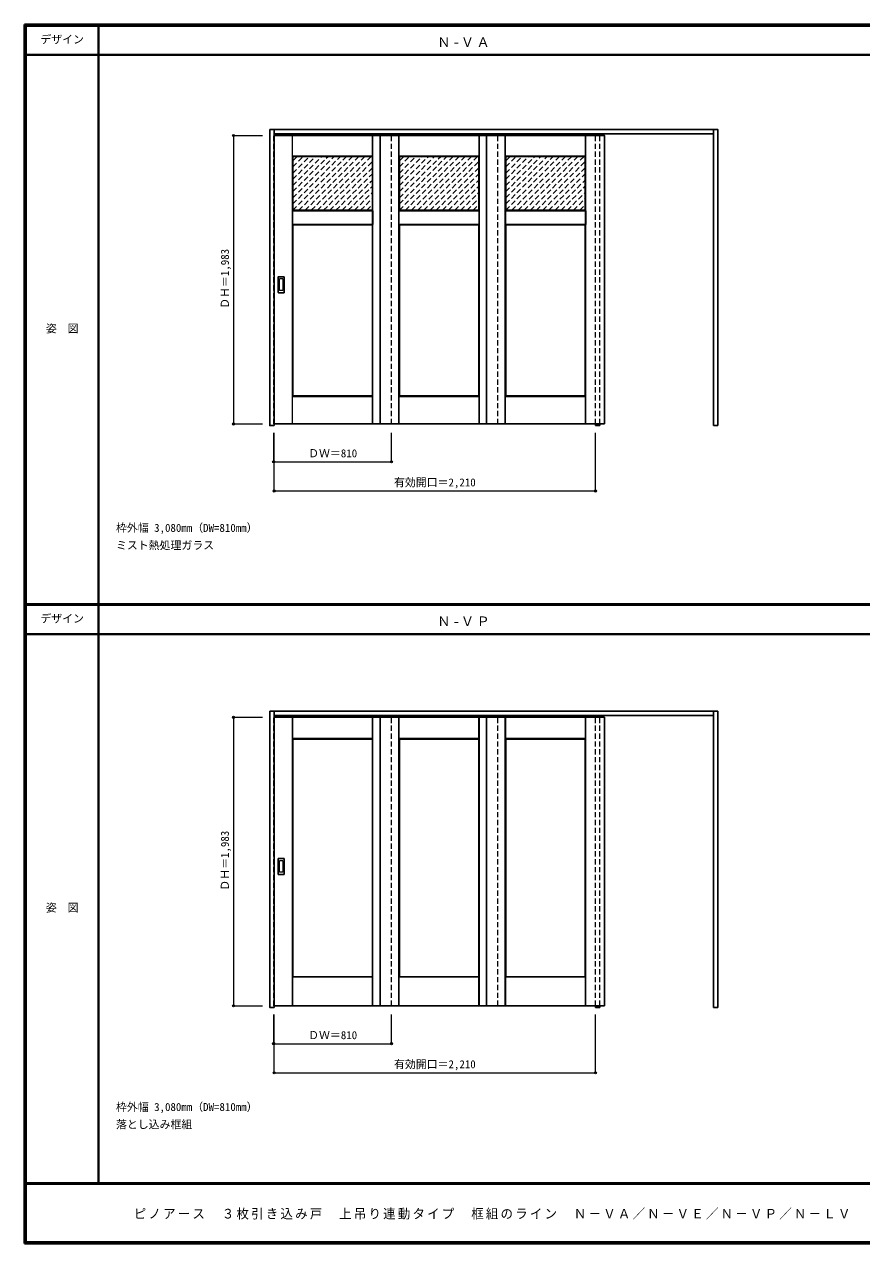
# Model space of a CAD drawing. Units: millimetres, scale not verified. Extents: x -6000 to 5700, y -4307 to 4175.
# Drawn here: x -6000 to -242, y -4205 to 4175 of the extents above; entities that cross this region are included whole.
import ezdxf
from ezdxf.enums import TextEntityAlignment as Align

# ---------------------------------------------------------------- set-up
doc = ezdxf.new("R2010")
doc.units = ezdxf.units.MM
doc.header["$LTSCALE"] = 30
doc.header["$PDMODE"] = 32
doc.header["$PDSIZE"] = 15
doc.linetypes.add('DASHED1', pattern=[1.8, 1.2, -0.6])
for name, color, linetype, lineweight in [('0-2_扉', 4, 'DASHED1', 9), ('0-3_仕上げ', 7, 'Continuous', 18), ('0-4_枠', 3, 'Continuous', 25), ('0-6_引手', 7, 'Continuous', 18), ('0-B_寸法', 4, 'Continuous', 9), ('0-C_ハッチ', 4, 'DASHED1', 9), ('F-1_枠', 6, 'Continuous', 40)]:
    doc.layers.add(name, color=color, linetype=linetype, lineweight=lineweight)
doc.layers.add('0-A_文字', color=7, linetype='Continuous')
doc.layers.add('F-A_文字', color=7, linetype='Continuous')
doc.styles.add('ＭＳ ゴシック', font='')
doc.styles.get('ＭＳ ゴシック').set_extended_font_data('MS Gothic')

msp = doc.modelspace()

# ---------------------------------------------------------------- linework, layer by layer
at = {"layer": '0-2_扉'}
for p, q in [((-4285, 3411.5), (-4282, 3411.5)), ((-4285, 1428.5), (-4285, 3411.5)), ((-3475, 1428.5), (-3475, 3411.5)), ((-2743, 1428.5), (-2743, 3411.5)), ((-4282, 1428.5), (-4285, 1428.5)), ((-4285, -587.75), (-4282, -587.75)), ((-4285, -2570.75), (-4285, -587.75)), ((-3475, -2570.75), (-3475, -587.75)), ((-2743, -2570.75), (-2743, -587.75)), ((-4282, -2570.75), (-4285, -2570.75))]:
    msp.add_line(p, q, dxfattribs=at)
at = {"layer": '0-2_扉', "color": 3, "linetype": 'Continuous', "lineweight": 25}
for p, q in [((-3553, 3411.5), (-3553, 1428.5)), ((-2821, 3411.5), (-2821, 1428.5)), ((-4282, 1428.5), (-2011, 1428.5)), ((-3553, -587.75), (-3553, -2570.75)), ((-2821, -587.75), (-2821, -2570.75)), ((-4282, -2570.75), (-2011, -2570.75))]:
    msp.add_line(p, q, dxfattribs=at)
for points in [[(-4282, 3411.5), (-2011, 3411.5), (-2011, 1428.5)], [(-4282, -587.75), (-2011, -587.75), (-2011, -2570.75)]]:
    msp.add_lwpolyline(points, dxfattribs=at)
at = {"layer": '0-3_仕上げ'}
for p, q in [((-4157, 1428.5), (-4157, 3411.5)), ((-4156, 3270.5), (-4156, 3411.5)), ((-4155, 3271.5), (-4155, 3411.5)), ((-3605, 3271.5), (-3605, 3411.5)), ((-3604, 3270.5), (-3604, 3411.5)), ((-3603, 1428.5), (-3603, 3411.5)), ((-3425, 1428.5), (-3425, 3411.5)), ((-3424, 3270.5), (-3424, 3411.5)), ((-3423, 3271.5), (-3423, 3411.5)), ((-2873, 3271.5), (-2873, 3411.5)), ((-2872, 3270.5), (-2872, 3411.5)), ((-2871, 1428.5), (-2871, 3411.5)), ((-2693, 1428.5), (-2693, 3411.5)), ((-2692, 3270.5), (-2692, 3411.5)), ((-2691, 3271.5), (-2691, 3411.5)), ((-2141, 3271.5), (-2141, 3411.5)), ((-2140, 3270.5), (-2140, 3411.5)), ((-2139, 1428.5), (-2139, 3411.5)), ((-4155, 3271.5), (-3605, 3271.5)), ((-3607, 3267.5), (-3604, 3270.5)), ((-3605, 3271.5), (-3604, 3270.5)), ((-3423, 3271.5), (-2873, 3271.5)), ((-2875, 3267.5), (-2872, 3270.5)), ((-2873, 3271.5), (-2872, 3270.5)), ((-2691, 3271.5), (-2141, 3271.5)), ((-2143, 3267.5), (-2140, 3270.5)), ((-2141, 3271.5), (-2140, 3270.5)), ((-4156, 2894.5), (-4153, 2897.5)), ((-4156, 2894.5), (-4156, 2800.5)), ((-4156, 2894.5), (-4155, 2893.5)), ((-4155, 2801.5), (-4155, 2893.5)), ((-4155, 2893.5), (-3605, 2893.5)), ((-3605, 2801.5), (-3605, 2893.5)), ((-3604, 2894.5), (-3604, 2800.5)), ((-3424, 2894.5), (-3421, 2897.5)), ((-3424, 2894.5), (-3424, 2800.5)), ((-3424, 2894.5), (-3423, 2893.5)), ((-3423, 2801.5), (-3423, 2893.5)), ((-3423, 2893.5), (-2873, 2893.5)), ((-2873, 2801.5), (-2873, 2893.5)), ((-2872, 2894.5), (-2872, 2800.5)), ((-2692, 2894.5), (-2689, 2897.5)), ((-2692, 2894.5), (-2692, 2800.5)), ((-2692, 2894.5), (-2691, 2893.5)), ((-2691, 2801.5), (-2691, 2893.5)), ((-2691, 2893.5), (-2141, 2893.5)), ((-2141, 2801.5), (-2141, 2893.5)), ((-2140, 2894.5), (-2140, 2800.5)), ((-4155, 2801.5), (-3605, 2801.5)), ((-3607, 2797.5), (-3604, 2800.5)), ((-3605, 2801.5), (-3604, 2800.5)), ((-3423, 2801.5), (-2873, 2801.5)), ((-2875, 2797.5), (-2872, 2800.5)), ((-2873, 2801.5), (-2872, 2800.5)), ((-2691, 2801.5), (-2141, 2801.5)), ((-2143, 2797.5), (-2140, 2800.5)), ((-2141, 2801.5), (-2140, 2800.5)), ((-4156, 1619.5), (-4153, 1622.5)), ((-4156, 1619.5), (-4155, 1618.5)), ((-4156, 1428.5), (-4156, 1619.5)), ((-4155, 1618.5), (-3605, 1618.5)), ((-4155, 1428.5), (-4155, 1618.5)), ((-3605, 1428.5), (-3605, 1618.5)), ((-3604, 1428.5), (-3604, 1619.5)), ((-3424, 1619.5), (-3421, 1622.5)), ((-3424, 1619.5), (-3423, 1618.5)), ((-3424, 1428.5), (-3424, 1619.5)), ((-3423, 1618.5), (-2873, 1618.5)), ((-3423, 1428.5), (-3423, 1618.5)), ((-2873, 1428.5), (-2873, 1618.5)), ((-2872, 1428.5), (-2872, 1619.5)), ((-2692, 1619.5), (-2689, 1622.5)), ((-2692, 1619.5), (-2691, 1618.5)), ((-2692, 1428.5), (-2692, 1619.5)), ((-2691, 1618.5), (-2141, 1618.5)), ((-2691, 1428.5), (-2691, 1618.5)), ((-2141, 1428.5), (-2141, 1618.5)), ((-2140, 1428.5), (-2140, 1619.5)), ((-4157, -2570.75), (-4157, -587.75)), ((-4155.5, -735.25), (-4155.5, -587.75)), ((-4154, -733.75), (-4154, -587.75)), ((-3606, -733.75), (-3606, -587.75)), ((-3604.5, -735.25), (-3604.5, -587.75)), ((-3603, -2570.75), (-3603, -587.75)), ((-3425, -2570.75), (-3425, -587.75)), ((-3423.5, -735.25), (-3423.5, -587.75)), ((-3422, -733.75), (-3422, -587.75)), ((-2874, -733.75), (-2874, -587.75)), ((-2872.5, -735.25), (-2872.5, -587.75)), ((-2871, -2570.75), (-2871, -587.75)), ((-2693, -2570.75), (-2693, -587.75)), ((-2691.5, -735.25), (-2691.5, -587.75)), ((-2690, -733.75), (-2690, -587.75)), ((-2142, -733.75), (-2142, -587.75)), ((-2140.5, -735.25), (-2140.5, -587.75)), ((-2139, -2570.75), (-2139, -587.75)), ((-4154, -733.75), (-4155.5, -735.25)), ((-4153, -737.75), (-4155.5, -735.25)), ((-3606, -733.75), (-4154, -733.75)), ((-3604.5, -735.25), (-3607, -737.75)), ((-3606, -733.75), (-3604.5, -735.25)), ((-3422, -733.75), (-3423.5, -735.25)), ((-3421, -737.75), (-3423.5, -735.25)), ((-2874, -733.75), (-3422, -733.75)), ((-2872.5, -735.25), (-2875, -737.75)), ((-2874, -733.75), (-2872.5, -735.25)), ((-2690, -733.75), (-2691.5, -735.25)), ((-2689, -737.75), (-2691.5, -735.25)), ((-2142, -733.75), (-2690, -733.75)), ((-2140.5, -735.25), (-2143, -737.75)), ((-2142, -733.75), (-2140.5, -735.25)), ((-4154, -2374.75), (-4155.5, -2373.25)), ((-3606, -2374.75), (-4154, -2374.75)), ((-4154, -2570.75), (-4154, -2374.75)), ((-3607, -2370.75), (-3604.5, -2373.25)), ((-3606, -2374.75), (-3604.5, -2373.25)), ((-3606, -2570.75), (-3606, -2374.75)), ((-3604.5, -2570.75), (-3604.5, -2373.25)), ((-3422, -2374.75), (-3423.5, -2373.25)), ((-2874, -2374.75), (-3422, -2374.75)), ((-3422, -2570.75), (-3422, -2374.75)), ((-2875, -2370.75), (-2872.5, -2373.25)), ((-2874, -2374.75), (-2872.5, -2373.25)), ((-2874, -2570.75), (-2874, -2374.75)), ((-2872.5, -2570.75), (-2872.5, -2373.25)), ((-2690, -2374.75), (-2691.5, -2373.25)), ((-2142, -2374.75), (-2690, -2374.75)), ((-2690, -2570.75), (-2690, -2374.75)), ((-2143, -2370.75), (-2140.5, -2373.25)), ((-2142, -2374.75), (-2140.5, -2373.25)), ((-2142, -2570.75), (-2142, -2374.75)), ((-2140.5, -2570.75), (-2140.5, -2373.25))]:
    msp.add_line(p, q, dxfattribs=at)
at = {"layer": '0-3_仕上げ', "color": 3, "lineweight": 25}
for p, q in [((-4153, 3267.5), (-3607, 3267.5)), ((-4153, 2897.5), (-4153, 3267.5)), ((-3607, 2897.5), (-3607, 3267.5)), ((-3421, 3267.5), (-2875, 3267.5)), ((-3421, 2897.5), (-3421, 3267.5)), ((-2875, 2897.5), (-2875, 3267.5)), ((-2689, 3267.5), (-2143, 3267.5)), ((-2689, 2897.5), (-2689, 3267.5)), ((-2143, 2897.5), (-2143, 3267.5)), ((-4153, 2897.5), (-3607, 2897.5)), ((-3421, 2897.5), (-2875, 2897.5)), ((-2689, 2897.5), (-2143, 2897.5)), ((-4153, 2797.5), (-3607, 2797.5)), ((-4153, 1622.5), (-4153, 2797.5)), ((-3607, 1622.5), (-3607, 2797.5)), ((-3421, 2797.5), (-2875, 2797.5)), ((-3421, 1622.5), (-3421, 2797.5)), ((-2875, 1622.5), (-2875, 2797.5)), ((-2689, 2797.5), (-2143, 2797.5)), ((-2689, 1622.5), (-2689, 2797.5)), ((-2143, 1622.5), (-2143, 2797.5)), ((-4153, 1622.5), (-3607, 1622.5)), ((-3421, 1622.5), (-2875, 1622.5)), ((-2689, 1622.5), (-2143, 1622.5)), ((-4153, -2370.75), (-4153, -737.75)), ((-3421, -2370.75), (-3421, -737.75)), ((-2689, -2370.75), (-2689, -737.75)), ((-3607, -2370.75), (-4153, -2370.75)), ((-2875, -2370.75), (-3421, -2370.75)), ((-2143, -2370.75), (-2689, -2370.75))]:
    msp.add_line(p, q, dxfattribs=at)
at = {"layer": '0-3_仕上げ'}
for points in [[(-4155, 3271.5), (-4156, 3270.5), (-4153, 3267.5)], [(-3423, 3271.5), (-3424, 3270.5), (-3421, 3267.5)], [(-2691, 3271.5), (-2692, 3270.5), (-2689, 3267.5)], [(-3607, 2897.5), (-3604, 2894.5), (-3605, 2893.5)], [(-2875, 2897.5), (-2872, 2894.5), (-2873, 2893.5)], [(-2143, 2897.5), (-2140, 2894.5), (-2141, 2893.5)], [(-4155, 2801.5), (-4156, 2800.5), (-4153, 2797.5)], [(-3423, 2801.5), (-3424, 2800.5), (-3421, 2797.5)], [(-2691, 2801.5), (-2692, 2800.5), (-2689, 2797.5)], [(-3607, 1622.5), (-3604, 1619.5), (-3605, 1618.5)], [(-2875, 1622.5), (-2872, 1619.5), (-2873, 1618.5)], [(-2143, 1622.5), (-2140, 1619.5), (-2141, 1618.5)], [(-4155.5, -2570.75), (-4155.5, -2373.25), (-4153, -2370.75)], [(-3423.5, -2570.75), (-3423.5, -2373.25), (-3421, -2370.75)], [(-2691.5, -2570.75), (-2691.5, -2373.25), (-2689, -2370.75)]]:
    msp.add_lwpolyline(points, dxfattribs=at)
at = {"layer": '0-3_仕上げ', "color": 3, "lineweight": 25}
for points in [[(-3607, -2370.75), (-3607, -737.75), (-4153, -737.75)], [(-2875, -2370.75), (-2875, -737.75), (-3421, -737.75)], [(-2143, -2370.75), (-2143, -737.75), (-2689, -737.75)]]:
    msp.add_lwpolyline(points, dxfattribs=at)
at = {"layer": '0-4_枠'}
for p, q in [((-4282, 1418), (-4282, 3453)), ((-1262, 1418), (-1262, 3453)), ((-4282, 3423), (-1262, 3423)), ((-2072, 1428.5), (-2072, 1418)), ((-2042, 1428.5), (-2042, 1418)), ((-2072, 1418), (-2042, 1418)), ((-1232, 1418), (-1262, 1418)), ((-4282, -2581.25), (-4282, -546.25)), ((-4282, -576.25), (-1262, -576.25)), ((-1262, -2581.25), (-1262, -546.25)), ((-2072, -2570.75), (-2072, -2581.25)), ((-2072, -2581.25), (-2042, -2581.25)), ((-2042, -2570.75), (-2042, -2581.25)), ((-1232, -2581.25), (-1262, -2581.25))]:
    msp.add_line(p, q, dxfattribs=at)
at = {"layer": '0-4_枠', "color": 4, "linetype": 'DASHED1', "lineweight": 9}
for p, q in [((-2072, 1428.5), (-2072, 3423)), ((-2042, 1428.5), (-2042, 3423)), ((-2072, -2570.75), (-2072, -576.25)), ((-2042, -2570.75), (-2042, -576.25))]:
    msp.add_line(p, q, dxfattribs=at)
at = {"layer": '0-4_枠'}
for points in [[(-4282, 1418), (-4312, 1418), (-4312, 3453)], [(-4312, 3453), (-1232, 3453), (-1232, 1418)], [(-4282, -2581.25), (-4312, -2581.25), (-4312, -546.25)], [(-4312, -546.25), (-1232, -546.25), (-1232, -2581.25)]]:
    msp.add_lwpolyline(points, dxfattribs=at)
at = {"layer": '0-6_引手', "color": 3, "lineweight": 25}
for p, q in [((-4255, 2332.5), (-4255, 2439.5)), ((-4214.5, 2441), (-4253.5, 2441)), ((-4213, 2439.5), (-4213, 2332.5)), ((-4214.5, 2331), (-4253.5, 2331)), ((-4255, -1666.75), (-4255, -1559.75)), ((-4214.5, -1558.25), (-4253.5, -1558.25)), ((-4213, -1559.75), (-4213, -1666.75)), ((-4214.5, -1668.25), (-4253.5, -1668.25))]:
    msp.add_line(p, q, dxfattribs=at)
at = {"layer": '0-6_引手'}
for p, q in [((-4246.5, 2348.5), (-4246.5, 2423.5)), ((-4223, 2425), (-4245, 2425)), ((-4223, 2347), (-4245, 2347)), ((-4221.5, 2423.5), (-4221.5, 2348.5)), ((-4246.5, -1650.75), (-4246.5, -1575.75)), ((-4223, -1574.25), (-4245, -1574.25)), ((-4221.5, -1575.75), (-4221.5, -1650.75)), ((-4223, -1652.25), (-4245, -1652.25))]:
    msp.add_line(p, q, dxfattribs=at)
at = {"layer": '0-6_引手', "color": 3, "lineweight": 25}
for centre, start, end in [((-4253.5, 2439.5), 90, 180), ((-4214.5, 2439.5), 0, 90), ((-4253.5, 2332.5), 180, 270), ((-4214.5, 2332.5), 270, 0), ((-4253.5, -1559.75), 90, 180), ((-4214.5, -1559.75), 0, 90), ((-4253.5, -1666.75), 180, 270), ((-4214.5, -1666.75), 270, 0)]:
    msp.add_arc(centre, 1.5, start, end, dxfattribs=at)
at = {"layer": '0-6_引手'}
for centre, start, end in [((-4245, 2423.5), 90, 180), ((-4245, 2348.5), 180, 270), ((-4223, 2423.5), 0, 90), ((-4223, 2348.5), 270, 0), ((-4245, -1575.75), 90, 180), ((-4223, -1575.75), 0, 90), ((-4245, -1650.75), 180, 270), ((-4223, -1650.75), 270, 0)]:
    msp.add_arc(centre, 1.5, start, end, dxfattribs=at)
at = {"layer": '0-B_寸法'}
for p, q in [((-4562, 3411.5), (-4562, 1428.5)), ((-4562, 3411.5), (-4362, 3411.5)), ((-4562, 1428.5), (-4362, 1428.5)), ((-4285, 1168), (-4285, 1368)), ((-4282, 968), (-4282, 1368)), ((-3475, 1168), (-3475, 1368)), ((-2072, 968), (-2072, 1368)), ((-4285, 1168), (-3475, 1168)), ((-4282, 968), (-2072, 968)), ((-4562, -587.75), (-4562, -2570.75)), ((-4562, -587.75), (-4362, -587.75)), ((-4562, -2570.75), (-4362, -2570.75)), ((-4285, -2831.25), (-4285, -2631.25)), ((-4282, -3031.25), (-4282, -2631.25)), ((-3475, -2831.25), (-3475, -2631.25)), ((-2072, -3031.25), (-2072, -2631.25)), ((-4285, -2831.25), (-3475, -2831.25)), ((-4282, -3031.25), (-2072, -3031.25))]:
    msp.add_line(p, q, dxfattribs=at)
at = {"layer": '0-B_寸法', "color": 7}
for p in [(-4562, 3411.5), (-4562, 1428.5), (-4285, 1168), (-3475, 1168), (-4282, 968), (-2072, 968), (-4562, -587.75), (-4562, -2570.75), (-4285, -2831.25), (-3475, -2831.25), (-4282, -3031.25), (-2072, -3031.25)]:
    msp.add_point(p, dxfattribs=at)
at = {"layer": '0-C_ハッチ'}
for p, q in [((-4153, 2898.57), (-3784.07, 3267.5)), ((-4153, 2940.99), (-3826.49, 3267.5)), ((-4153, 2983.42), (-3868.92, 3267.5)), ((-4153, 3025.85), (-3911.35, 3267.5)), ((-4153, 3068.27), (-3953.77, 3267.5)), ((-4153, 3110.7), (-3996.2, 3267.5)), ((-4153, 3153.13), (-4038.63, 3267.5)), ((-4153, 3195.55), (-4081.05, 3267.5)), ((-4153, 3237.98), (-4123.48, 3267.5)), ((-4111.64, 2897.5), (-3741.64, 3267.5)), ((-4069.21, 2897.5), (-3699.21, 3267.5)), ((-4026.79, 2897.5), (-3656.79, 3267.5)), ((-3984.36, 2897.5), (-3614.36, 3267.5)), ((-3941.94, 2897.5), (-3607, 3232.44)), ((-3899.51, 2897.5), (-3607, 3190.01)), ((-3421, 2898.57), (-3052.07, 3267.5)), ((-3421, 2940.99), (-3094.49, 3267.5)), ((-3421, 2983.42), (-3136.92, 3267.5)), ((-3421, 3025.85), (-3179.35, 3267.5)), ((-3421, 3068.27), (-3221.77, 3267.5)), ((-3421, 3110.7), (-3264.2, 3267.5)), ((-3421, 3153.13), (-3306.63, 3267.5)), ((-3421, 3195.55), (-3349.05, 3267.5)), ((-3421, 3237.98), (-3391.48, 3267.5)), ((-3379.64, 2897.5), (-3009.64, 3267.5)), ((-3337.21, 2897.5), (-2967.21, 3267.5)), ((-3294.79, 2897.5), (-2924.79, 3267.5)), ((-3252.36, 2897.5), (-2882.36, 3267.5)), ((-3209.94, 2897.5), (-2875, 3232.44)), ((-3167.51, 2897.5), (-2875, 3190.01)), ((-2689, 2898.57), (-2320.07, 3267.5)), ((-2689, 2940.99), (-2362.49, 3267.5)), ((-2689, 2983.42), (-2404.92, 3267.5)), ((-2689, 3025.85), (-2447.35, 3267.5)), ((-2689, 3068.27), (-2489.77, 3267.5)), ((-2689, 3110.7), (-2532.2, 3267.5)), ((-2689, 3153.13), (-2574.63, 3267.5)), ((-2689, 3195.55), (-2617.05, 3267.5)), ((-2689, 3237.98), (-2659.48, 3267.5)), ((-2647.64, 2897.5), (-2277.64, 3267.5)), ((-2605.21, 2897.5), (-2235.21, 3267.5)), ((-2562.79, 2897.5), (-2192.79, 3267.5)), ((-2520.36, 2897.5), (-2150.36, 3267.5)), ((-2477.94, 2897.5), (-2143, 3232.44)), ((-2435.51, 2897.5), (-2143, 3190.01)), ((-3857.08, 2897.5), (-3607, 3147.58)), ((-3814.66, 2897.5), (-3607, 3105.16)), ((-3125.08, 2897.5), (-2875, 3147.58)), ((-3082.66, 2897.5), (-2875, 3105.16)), ((-2393.08, 2897.5), (-2143, 3147.58)), ((-2350.66, 2897.5), (-2143, 3105.16)), ((-3772.23, 2897.5), (-3607, 3062.73)), ((-3729.8, 2897.5), (-3607, 3020.3)), ((-3040.23, 2897.5), (-2875, 3062.73)), ((-2997.8, 2897.5), (-2875, 3020.3)), ((-2308.23, 2897.5), (-2143, 3062.73)), ((-2265.8, 2897.5), (-2143, 3020.3)), ((-3687.38, 2897.5), (-3607, 2977.88)), ((-3644.95, 2897.5), (-3607, 2935.45)), ((-2955.38, 2897.5), (-2875, 2977.88)), ((-2912.95, 2897.5), (-2875, 2935.45)), ((-2223.38, 2897.5), (-2143, 2977.88)), ((-2180.95, 2897.5), (-2143, 2935.45))]:
    msp.add_line(p, q, dxfattribs=at)
at = {"layer": 'F-1_枠'}
for p, q in [((-6000, 4175), (5700, 4175)), ((-6000, 4175), (-6000, -4205)), ((-6000, 4170), (5700, 4170)), ((-6000, 4165), (5700, 4165)), ((-5995, 4175), (-5995, -4205)), ((-5990, 4175), (-5990, -4205)), ((-5490, 4175), (-5490, -3790)), ((-6000, 3965), (5700, 3965)), ((-6000, 190.5), (5700, 190.5)), ((-6000, 187.5), (5700, 187.5)), ((-6000, 184.5), (5700, 184.5)), ((-6000, -15.5), (5700, -15.5)), ((5700, -3790), (-6000, -3790)), ((5700, -3795), (-6000, -3795)), ((5700, -4195), (-6000, -4195)), ((5700, -4200), (-6000, -4200)), ((5700, -4205), (-6000, -4205))]:
    msp.add_line(p, q, dxfattribs=at)

# ---------------------------------------------------------------- texts
at = {"layer": '0-A_文字', "style": 'ＭＳ ゴシック'}
for s, p in [('枠外幅 3,080mm（DW=810mm）', (-5370, 670.5)), ('ミスト熱処理ガラス', (-5370, 550.5)), ('枠外幅 3,080mm（DW=810mm）', (-5370, -3310)), ('落とし込み框組', (-5370, -3430))]:
    msp.add_text(s, height=54.99, dxfattribs=at).set_placement(p, align=Align.BOTTOM_LEFT)
at = {"layer": '0-A_文字', "char_height": 65.98, "attachment_point": 7, "style": 'ＭＳ ゴシック'}
for s, insert in [('\\T1.2;Ｎ-ＶＡ', (-3160, 4020)), ('\\T1.2;Ｎ-ＶＰ', (-3160, 39.5))]:
    msp.add_mtext(s, dxfattribs=dict(at, insert=insert))
at = {"layer": '0-B_寸法', "color": 7, "style": 'ＭＳ ゴシック'}
for p in [(-4577, 2219.75), (-4577, -1779.5)]:
    msp.add_text('ＤＨ＝1,983', height=54.99, rotation=90, dxfattribs=at).set_placement(p, align=Align.BOTTOM_LEFT)
for s, p in [('ＤＷ＝810', (-4048.75, 1183)), ('有効開口＝2,210', (-3458.25, 983)), ('ＤＷ＝810', (-4048.75, -2816.25)), ('有効開口＝2,210', (-3458.25, -3016.25))]:
    msp.add_text(s, height=54.99, dxfattribs=at).set_placement(p, align=Align.BOTTOM_LEFT)
at = {"layer": 'F-A_文字', "style": 'ＭＳ ゴシック'}
for s, p in [('デザイン', (-5890, 4027.5)), ('姿\u3000図', (-5852.5, 2040.25)), ('デザイン', (-5890, 47)), ('姿\u3000図', (-5852.5, -1940.25))]:
    msp.add_text(s, height=54.99, dxfattribs=at).set_placement(p, align=Align.BOTTOM_LEFT)
at = {"layer": 'F-A_文字', "insert": (-5247.55, -4040), "char_height": 65.98, "attachment_point": 7, "style": 'ＭＳ ゴシック'}
msp.add_mtext('\\T1.18;\\W0.95;ピノアース\u3000３枚引き込み戸\u3000上吊り連動タイプ\u3000框組のライン\u3000Ｎ－ＶＡ／Ｎ－ＶＥ／Ｎ－ＶＰ／Ｎ－ＬＶ', dxfattribs=at)

doc.saveas('drawing.dxf')
